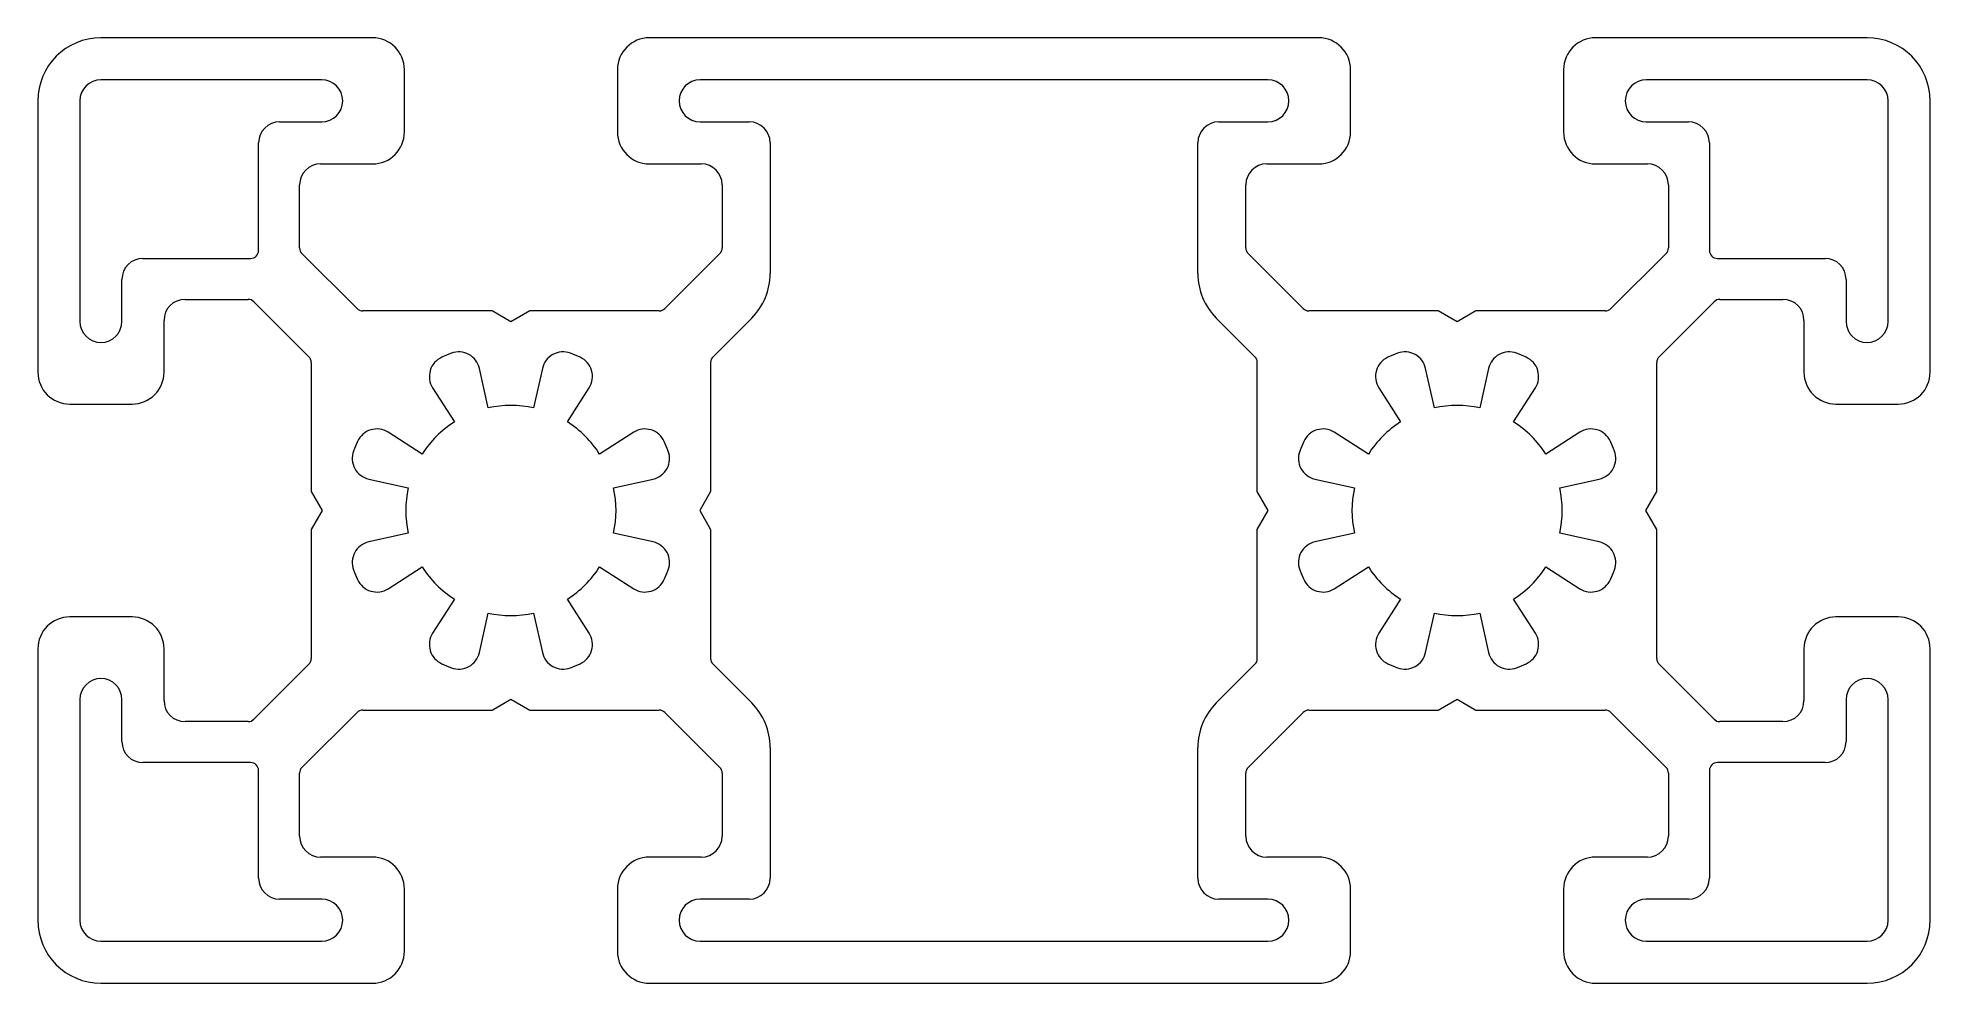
# Model space of a CAD drawing. Header units: millimetres. Extents: x -45 to 45, y -22.5 to 22.5.
import ezdxf

# ---------------------------------------------------------------- set-up
doc = ezdxf.new("R2010")
doc.units = ezdxf.units.MM

msp = doc.modelspace()

# ---------------------------------------------------------------- linework, layer by layer
at = {"color": 7, "linetype": 'Continuous', "lineweight": 15}
for p, q in [((-29.085, 22.5), (-42, 22.5)), ((15.915, 22.5), (-15.915, 22.5)), ((42, 22.5), (29.085, 22.5)), ((-27.565, 18.02), (-27.565, 20.98)), ((-17.435, 20.98), (-17.435, 18.02)), ((17.435, 18.02), (17.435, 20.98)), ((27.565, 20.98), (27.565, 18.02)), ((-31.5, 20.5), (-42, 20.5)), ((13.5, 20.5), (-13.5, 20.5)), ((42, 20.5), (31.5, 20.5)), ((-45, 19.5), (-45, 6.585)), ((-43, 19.5), (-43, 9)), ((43, 9), (43, 19.5)), ((45, 6.585), (45, 19.5)), ((-33.5, 18.5), (-31.5, 18.5)), ((-13.5, 18.5), (-11.17, 18.5)), ((11.17, 18.5), (13.5, 18.5)), ((31.5, 18.5), (33.5, 18.5)), ((-34.5, 12.38), (-34.5, 17.5)), ((-10.17, 17.5), (-10.17, 11.282)), ((10.17, 11.282), (10.17, 17.5)), ((34.5, 17.5), (34.5, 12.38)), ((-31.55, 16.5), (-29.085, 16.5)), ((-15.915, 16.5), (-13.45, 16.5)), ((13.45, 16.5), (15.915, 16.5)), ((29.085, 16.5), (31.55, 16.5)), ((-32.55, 12.498), (-32.55, 15.5)), ((-12.45, 15.5), (-12.45, 12.498)), ((12.45, 12.498), (12.45, 15.5)), ((32.55, 15.5), (32.55, 12.498)), ((-40, 12), (-34.88, 12)), ((-29.82, 9.611), (-32.439, 12.23)), ((-12.561, 12.23), (-15.18, 9.611)), ((15.18, 9.611), (12.561, 12.23)), ((32.439, 12.23), (29.82, 9.611)), ((34.88, 12), (40, 12)), ((-41, 9), (-41, 11)), ((41, 11), (41, 9)), ((-38, 10.05), (-34.998, 10.05)), ((-34.73, 9.939), (-32.111, 7.32)), ((32.111, 7.32), (34.73, 9.939)), ((34.998, 10.05), (38, 10.05)), ((-39, 6.585), (-39, 9.05)), ((-23.4, 9.5), (-29.552, 9.5)), ((-22.5, 8.985), (-23.4, 9.5)), ((-21.6, 9.5), (-22.5, 8.985)), ((-15.448, 9.5), (-21.6, 9.5)), ((-11.049, 9.16), (-12.889, 7.32)), ((12.889, 7.32), (11.049, 9.16)), ((21.6, 9.5), (15.448, 9.5)), ((22.5, 8.985), (21.6, 9.5)), ((23.4, 9.5), (22.5, 8.985)), ((29.552, 9.5), (23.4, 9.5)), ((39, 9.05), (39, 6.585)), ((-32, 7.052), (-32, 0.9)), ((-23.58, 4.882), (-23.999, 6.765)), ((-21.001, 6.765), (-21.419, 4.882)), ((-13, 7.052), (-13, 0.9)), ((13, 0.9), (13, 7.052)), ((21.42, 4.882), (21.001, 6.765)), ((23.999, 6.765), (23.581, 4.882)), ((32, 0.9), (32, 7.052)), ((-26.224, 5.843), (-25.188, 4.216)), ((-19.812, 4.216), (-18.776, 5.843)), ((18.776, 5.843), (19.812, 4.216)), ((25.188, 4.216), (26.224, 5.843)), ((-43.48, 5.065), (-40.52, 5.065)), ((40.52, 5.065), (43.48, 5.065)), ((-26.716, 2.688), (-28.343, 3.724)), ((-16.657, 3.724), (-18.284, 2.688)), ((18.284, 2.688), (16.657, 3.724)), ((28.343, 3.724), (26.716, 2.688)), ((-29.265, 1.499), (-27.382, 1.081)), ((-17.618, 1.08), (-15.735, 1.499)), ((15.735, 1.499), (17.618, 1.081)), ((27.382, 1.08), (29.265, 1.499)), ((-32, 0.9), (-31.48, 0)), ((-31.48, 0), (-32, -0.9)), ((-13, 0.9), (-13.52, 0)), ((-13.52, 0), (-13, -0.9)), ((13.52, 0), (13, 0.9)), ((13, -0.9), (13.52, 0)), ((31.48, 0), (32, 0.9)), ((32, -0.9), (31.48, 0)), ((-32, -0.9), (-32, -7.052)), ((-13, -0.9), (-13, -7.052)), ((13, -7.052), (13, -0.9)), ((32, -7.052), (32, -0.9)), ((-27.382, -1.08), (-29.265, -1.499)), ((-15.735, -1.499), (-17.618, -1.081)), ((17.618, -1.08), (15.735, -1.499)), ((29.265, -1.499), (27.382, -1.081)), ((-28.343, -3.724), (-26.716, -2.688)), ((-18.284, -2.688), (-16.657, -3.724)), ((16.657, -3.724), (18.284, -2.688)), ((26.716, -2.688), (28.343, -3.724)), ((-25.188, -4.216), (-26.224, -5.843)), ((-18.776, -5.843), (-19.812, -4.216)), ((19.812, -4.216), (18.776, -5.843)), ((26.224, -5.843), (25.188, -4.216)), ((-40.52, -5.065), (-43.48, -5.065)), ((-23.999, -6.765), (-23.581, -4.882)), ((-21.42, -4.882), (-21.001, -6.765)), ((21.001, -6.765), (21.419, -4.882)), ((23.58, -4.882), (23.999, -6.765)), ((43.48, -5.065), (40.52, -5.065)), ((-45, -6.585), (-45, -19.5)), ((-39, -9.05), (-39, -6.585)), ((39, -6.585), (39, -9.05)), ((45, -19.5), (45, -6.585)), ((-32.111, -7.32), (-34.73, -9.939)), ((-12.889, -7.32), (-11.049, -9.16)), ((11.049, -9.16), (12.889, -7.32)), ((34.73, -9.939), (32.111, -7.32)), ((-43, -9), (-43, -19.5)), ((-41, -11), (-41, -9)), ((-23.4, -9.5), (-22.5, -8.985)), ((-22.5, -8.985), (-21.6, -9.5)), ((21.6, -9.5), (22.5, -8.985)), ((22.5, -8.985), (23.4, -9.5)), ((41, -9), (41, -11)), ((43, -19.5), (43, -9)), ((-32.439, -12.23), (-29.82, -9.611)), ((-29.552, -9.5), (-23.4, -9.5)), ((-21.6, -9.5), (-15.448, -9.5)), ((-15.18, -9.611), (-12.561, -12.23)), ((12.561, -12.23), (15.18, -9.611)), ((15.448, -9.5), (21.6, -9.5)), ((23.4, -9.5), (29.552, -9.5)), ((29.82, -9.611), (32.439, -12.23)), ((-34.998, -10.05), (-38, -10.05)), ((38, -10.05), (34.998, -10.05)), ((-10.17, -11.282), (-10.17, -17.5)), ((10.17, -17.5), (10.17, -11.282)), ((-34.88, -12), (-40, -12)), ((-34.5, -17.5), (-34.5, -12.38)), ((-32.55, -15.5), (-32.55, -12.498)), ((-12.45, -12.498), (-12.45, -15.5)), ((12.45, -15.5), (12.45, -12.498)), ((32.55, -12.498), (32.55, -15.5)), ((34.5, -12.38), (34.5, -17.5)), ((40, -12), (34.88, -12)), ((-29.085, -16.5), (-31.55, -16.5)), ((-13.45, -16.5), (-15.915, -16.5)), ((15.915, -16.5), (13.45, -16.5)), ((31.55, -16.5), (29.085, -16.5)), ((-31.5, -18.5), (-33.5, -18.5)), ((-27.565, -20.98), (-27.565, -18.02)), ((-17.435, -18.02), (-17.435, -20.98)), ((-11.17, -18.5), (-13.5, -18.5)), ((13.5, -18.5), (11.17, -18.5)), ((17.435, -20.98), (17.435, -18.02)), ((27.565, -18.02), (27.565, -20.98)), ((33.5, -18.5), (31.5, -18.5)), ((-42, -20.5), (-31.5, -20.5)), ((-13.5, -20.5), (13.5, -20.5)), ((31.5, -20.5), (42, -20.5)), ((-42, -22.5), (-29.085, -22.5)), ((-15.915, -22.5), (15.915, -22.5)), ((29.085, -22.5), (42, -22.5))]:
    msp.add_line(p, q, dxfattribs=at)
for centre, radius, start, end in [((-42, 19.5), 3, 90, 180), ((-29.085, 20.98), 1.52, 0, 90), ((-15.915, 20.98), 1.52, 90, 180), ((15.915, 20.98), 1.52, 0, 90), ((29.085, 20.98), 1.52, 90, 180), ((42, 19.5), 3, 0, 90), ((-42, 19.5), 1, 90, 180), ((-31.5, 19.5), 1, 270, 90), ((-13.5, 19.5), 1, 90, 270), ((13.5, 19.5), 1, 270, 90), ((31.5, 19.5), 1, 90, 270), ((42, 19.5), 1, 0, 90), ((-33.5, 17.5), 1, 90, 180), ((-29.085, 18.02), 1.52, 270, 0), ((-15.915, 18.02), 1.52, 180, 270), ((-11.17, 17.5), 1, 0, 90), ((11.17, 17.5), 1, 90, 180), ((15.915, 18.02), 1.52, 270, 0), ((29.085, 18.02), 1.52, 180, 270), ((33.5, 17.5), 1, 0, 90), ((-31.55, 15.5), 1, 90, 180), ((-13.45, 15.5), 1, 0, 90), ((13.45, 15.5), 1, 90, 180), ((31.55, 15.5), 1, 0, 90), ((-40, 11), 1, 90, 180), ((-34.88, 12.38), 0.38, 270, 0), ((-32.17, 12.498), 0.38, 180, 225), ((-12.83, 12.498), 0.38, 315, 0), ((12.83, 12.498), 0.38, 180, 225), ((32.17, 12.498), 0.38, 315, 0), ((34.88, 12.38), 0.38, 180, 270), ((40, 11), 1, 0, 90), ((-13.17, 11.282), 3, 315, 0), ((13.17, 11.282), 3, 180, 225), ((-38, 9.05), 1, 90, 180), ((-34.998, 9.67), 0.38, 45, 90), ((34.998, 9.67), 0.38, 90, 135), ((38, 9.05), 1, 0, 90), ((-29.552, 9.88), 0.38, 225, 270), ((-15.448, 9.88), 0.38, 270, 315), ((15.448, 9.88), 0.38, 225, 270), ((29.552, 9.88), 0.38, 270, 315), ((-42, 9), 1, 180, 0), ((42, 9), 1, 180, 0), ((-32.38, 7.052), 0.38, 0, 45), ((-25.38, 6.38), 1, 114.29531, 212.48916), ((-22.5, 0), 8, 110.70354, 114.29531), ((-24.975, 6.548), 1, 12.51832, 110.70354), ((-20.025, 6.548), 1, 69.29531, 167.48916), ((-22.5, 0), 8, 65.70354, 69.29531), ((-19.62, 6.38), 1, 327.51832, 65.70354), ((-12.62, 7.052), 0.38, 135, 180), ((12.62, 7.052), 0.38, 0, 45), ((19.62, 6.38), 1, 114.29531, 212.48916), ((22.5, 0), 8, 110.70354, 114.29531), ((20.025, 6.548), 1, 12.51832, 110.70354), ((24.975, 6.548), 1, 69.29531, 167.48916), ((22.5, 0), 8, 65.70354, 69.29531), ((25.38, 6.38), 1, 327.51832, 65.70354), ((32.38, 7.052), 0.38, 135, 180), ((-43.48, 6.585), 1.52, 180, 270), ((-40.52, 6.585), 1.52, 270, 0), ((40.52, 6.585), 1.52, 180, 270), ((43.48, 6.585), 1.52, 270, 0), ((-22.5, 0), 5, 77.51598, 102.47953), ((22.5, 0), 5, 77.51598, 102.47953), ((-28.88, 2.88), 1, 57.51832, 155.70354), ((-22.5, 0), 5, 122.51598, 147.47953), ((-22.5, 0), 5, 32.51598, 57.47953), ((-16.12, 2.88), 1, 24.29531, 122.48916), ((16.12, 2.88), 1, 57.51832, 155.70354), ((22.5, 0), 5, 122.51598, 147.47953), ((22.5, 0), 5, 32.51598, 57.47953), ((28.88, 2.88), 1, 24.29531, 122.48916), ((-29.048, 2.475), 1, 159.29531, 257.48916), ((-22.5, 0), 8, 155.70354, 159.29531), ((-15.952, 2.475), 1, 282.51832, 20.70354), ((-22.5, 0), 8, 20.70354, 24.29531), ((15.952, 2.475), 1, 159.29531, 257.48916), ((22.5, 0), 8, 155.70354, 159.29531), ((29.048, 2.475), 1, 282.51832, 20.70354), ((22.5, 0), 8, 20.70354, 24.29531), ((-22.5, 0), 5, 167.51598, 192.47953), ((-22.5, 0), 5, 347.51598, 12.47953), ((22.5, 0), 5, 167.51598, 192.47953), ((22.5, 0), 5, 347.51598, 12.47953), ((-29.048, -2.475), 1, 102.51832, 200.70354), ((-15.952, -2.475), 1, 339.29531, 77.48916), ((15.952, -2.475), 1, 102.51832, 200.70354), ((29.048, -2.475), 1, 339.29531, 77.48916), ((-22.5, 0), 5, 212.51598, 237.47953), ((-22.5, 0), 5, 302.51598, 327.47953), ((22.5, 0), 5, 212.51598, 237.47953), ((22.5, 0), 5, 302.51598, 327.47953), ((-22.5, 0), 8, 200.70354, 204.29531), ((-28.88, -2.88), 1, 204.29531, 302.48916), ((-16.12, -2.88), 1, 237.51832, 335.70354), ((-22.5, 0), 8, 335.70354, 339.29531), ((22.5, 0), 8, 200.70354, 204.29531), ((16.12, -2.88), 1, 204.29531, 302.48916), ((28.88, -2.88), 1, 237.51832, 335.70354), ((22.5, 0), 8, 335.70354, 339.29531), ((-43.48, -6.585), 1.52, 90, 180), ((-40.52, -6.585), 1.52, 0, 90), ((-22.5, 0), 5, 257.51598, 282.47953), ((22.5, 0), 5, 257.51598, 282.47953), ((40.52, -6.585), 1.52, 90, 180), ((43.48, -6.585), 1.52, 0, 90), ((-25.38, -6.38), 1, 147.51832, 245.70354), ((-19.62, -6.38), 1, 294.29531, 32.48916), ((19.62, -6.38), 1, 147.51832, 245.70354), ((25.38, -6.38), 1, 294.29531, 32.48916), ((-32.38, -7.052), 0.38, 315, 0), ((-24.975, -6.548), 1, 249.29531, 347.48916), ((-20.025, -6.548), 1, 192.51832, 290.70354), ((-12.62, -7.052), 0.38, 180, 225), ((12.62, -7.052), 0.38, 315, 0), ((20.025, -6.548), 1, 249.29531, 347.48916), ((24.975, -6.548), 1, 192.51832, 290.70354), ((32.38, -7.052), 0.38, 180, 225), ((-42, -9), 1, 0, 180), ((-22.5, 0), 8, 245.70354, 249.29531), ((-22.5, 0), 8, 290.70354, 294.29531), ((22.5, 0), 8, 245.70354, 249.29531), ((22.5, 0), 8, 290.70354, 294.29531), ((42, -9), 1, 0, 180), ((-38, -9.05), 1, 180, 270), ((-29.552, -9.88), 0.38, 90, 135), ((-15.448, -9.88), 0.38, 45, 90), ((-13.17, -11.282), 3, 0, 45), ((13.17, -11.282), 3, 135, 180), ((15.448, -9.88), 0.38, 90, 135), ((29.552, -9.88), 0.38, 45, 90), ((38, -9.05), 1, 270, 0), ((-34.998, -9.67), 0.38, 270, 315), ((34.998, -9.67), 0.38, 225, 270), ((-40, -11), 1, 180, 270), ((40, -11), 1, 270, 0), ((-34.88, -12.38), 0.38, 0, 90), ((-32.17, -12.498), 0.38, 135, 180), ((-12.83, -12.498), 0.38, 0, 45), ((12.83, -12.498), 0.38, 135, 180), ((32.17, -12.498), 0.38, 0, 45), ((34.88, -12.38), 0.38, 90, 180), ((-31.55, -15.5), 1, 180, 270), ((-13.45, -15.5), 1, 270, 0), ((13.45, -15.5), 1, 180, 270), ((31.55, -15.5), 1, 270, 0), ((-29.085, -18.02), 1.52, 0, 90), ((-15.915, -18.02), 1.52, 90, 180), ((15.915, -18.02), 1.52, 0, 90), ((29.085, -18.02), 1.52, 90, 180), ((-33.5, -17.5), 1, 180, 270), ((-11.17, -17.5), 1, 270, 0), ((11.17, -17.5), 1, 180, 270), ((33.5, -17.5), 1, 270, 0), ((-31.5, -19.5), 1, 270, 90), ((-13.5, -19.5), 1, 90, 270), ((13.5, -19.5), 1, 270, 90), ((31.5, -19.5), 1, 90, 270), ((-42, -19.5), 3, 180, 270), ((-42, -19.5), 1, 180, 270), ((42, -19.5), 1, 270, 0), ((42, -19.5), 3, 270, 0), ((-29.085, -20.98), 1.52, 270, 0), ((-15.915, -20.98), 1.52, 180, 270), ((15.915, -20.98), 1.52, 270, 0), ((29.085, -20.98), 1.52, 180, 270)]:
    msp.add_arc(centre, radius, start, end, dxfattribs=at)

doc.saveas('drawing.dxf')
